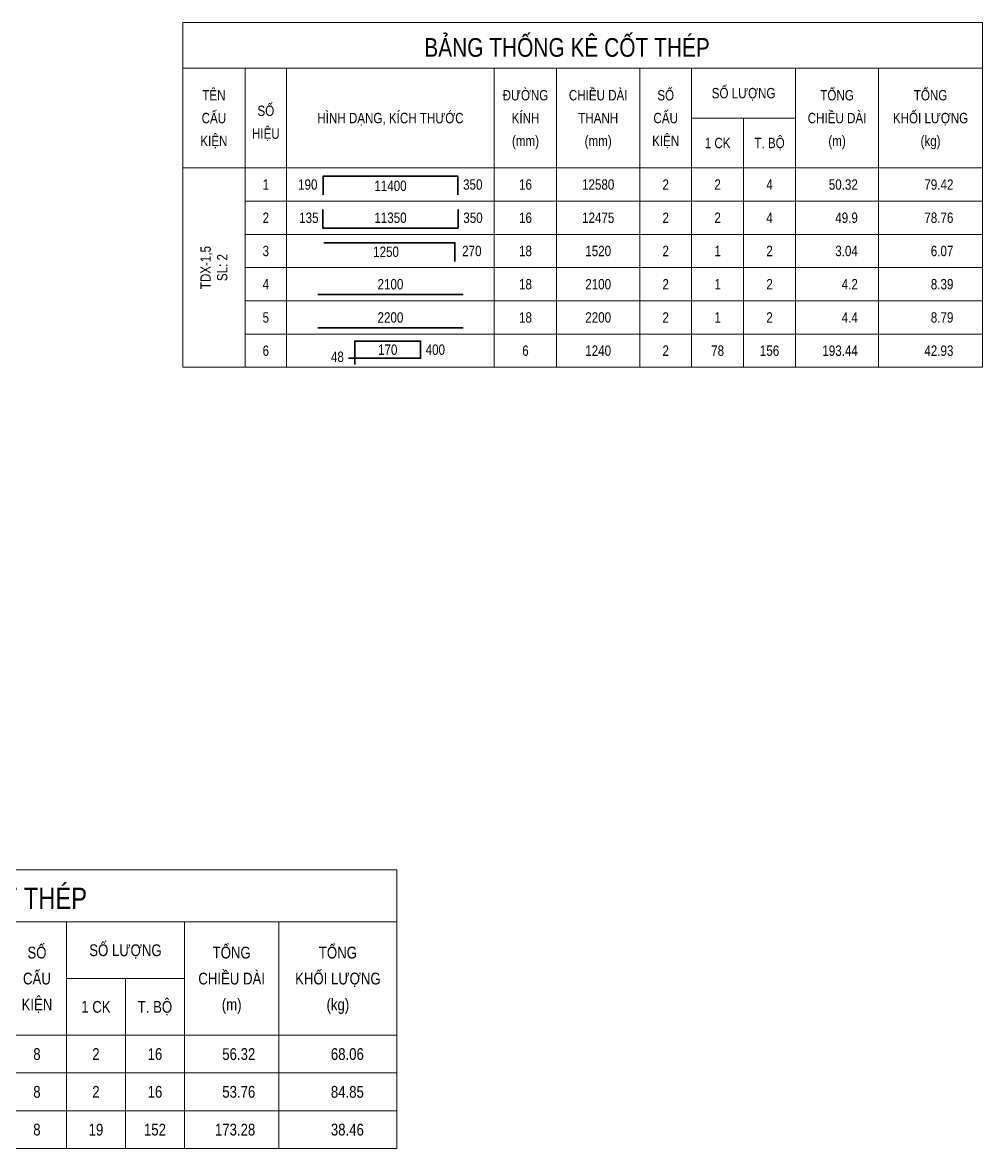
# Model space of a CAD drawing. Extents: x -165145 to 691808, y -202842 to 311040.
# Drawn here: x 383532 to 393699, y -89859 to -77932 of the extents above; entities that cross this region are included whole.
import ezdxf
from ezdxf.enums import TextEntityAlignment as Align

# ---------------------------------------------------------------- set-up
doc = ezdxf.new("R2010")
doc.units = 0
doc.header["$LTSCALE"] = 10
doc.header["$MEASUREMENT"] = 0
doc.layers.get('0').update_dxf_attribs({"linetype": 'CONTINUOUS'})
for name, color, linetype, lineweight in [('DCE_BaoBeTong', 4, 'CONTINUOUS', 18), ('Dce_text', 7, 'CONTINUOUS', 13), ('DCE_ThepChu', 1, 'CONTINUOUS', 35), ('GE_KC_NETTHAY', 2, 'CONTINUOUS', 20)]:
    doc.layers.add(name, color=color, linetype=linetype, lineweight=lineweight)
doc.styles.add('Dce_Text', font='arial.ttf', dxfattribs={"width": 0.8})

# ---------------------------------------------------------------- blocks, each defined once
blk = doc.blocks.new('TKTitle')
at = {"layer": 'DCE_BaoBeTong'}
for p, q in [((15, -11), (15, -35)), ((25, -11), (25, -35)), ((75, -11), (75, -35)), ((90, -11), (90, -35)), ((110, -11), (110, -35)), ((122.5, -11), (122.5, -35)), ((147.5, -11), (147.5, -35)), ((167.5, -11), (167.5, -35)), ((122.5, -23), (147.5, -23)), ((135, -23), (135, -35))]:
    blk.add_line(p, q, dxfattribs=at)
for points in [[(0, 0), (0, -11), (0, -35), (15, -35), (25, -35), (75, -35), (90, -35), (122.5, -35), (135, -35), (147.5, -35), (167.5, -35), (192.5, -35), (192.5, -11), (192.5, 0), (0, 0)], [(0, -11), (15, -11), (25, -11), (75, -11), (90, -11), (122.5, -11), (147.5, -11), (167.5, -11), (192.5, -11)]]:
    blk.add_lwpolyline(points, dxfattribs=at)
at = {"style": 'Dce_Text', "width": 0.8}
for s, height, p in [('BẢNG THỐNG KÊ CỐT THÉP', 4.5, (92.5, -6)), ('TÊN', 2.5, (7.5, -17.5)), ('ĐƯỜNG', 2.5, (82.5, -17.5)), ('CHIỀU DÀI', 2.5, (100, -17.5)), ('SỐ', 2.5, (116.25, -17.5)), ('SỐ LƯỢNG', 2.5, (135, -17)), ('TỔNG', 2.5, (157.5, -17.5)), ('TỔNG', 2.5, (180, -17.5)), ('CẤU', 2.5, (7.5, -23)), ('SỐ', 2.5, (20, -21.25)), ('HÌNH DẠNG, KÍCH THƯỚC', 2.5, (50, -23)), ('KÍNH', 2.5, (82.5, -23)), ('CẤU', 2.5, (116.25, -23)), ('CHIỀU DÀI', 2.5, (157.5, -23)), ('KHỐI LƯỢNG', 2.5, (180, -23)), ('THANH', 2.5, (100, -23)), ('HIỆU', 2.5, (20, -26.75)), ('KIỆN', 2.5, (7.5, -28.5)), ('(mm)', 2.5, (82.5, -28.5)), ('(mm)', 2.5, (100, -28.5)), ('KIỆN', 2.5, (116.25, -28.5)), ('1 CK', 2.5, (128.75, -29)), ('T. BỘ', 2.5, (141.25, -29)), ('(m)', 2.5, (157.5, -28.5)), ('(kg)', 2.5, (180, -28.5))]:
    blk.add_text(s, height=height, dxfattribs=at).set_placement(p, align=Align.MIDDLE_CENTER)
blk = doc.blocks.new('TK4')
at = {"layer": 'DCE_BaoBeTong'}
for p, q in [((0, -8), (0, 0)), ((25, -8), (25, 0)), ((75, -8), (75, 0)), ((90, -8), (90, 0)), ((110, -8), (110, 0)), ((122.5, -8), (122.5, 0)), ((135, -8), (135, 0)), ((147.5, -8), (147.5, 0)), ((167.5, -8), (167.5, 0))]:
    blk.add_line(p, q, dxfattribs=at)
for points in [[(15, -8), (25, -8), (75, -8), (90, -8), (122.5, -8), (135, -8), (147.5, -8), (167.5, -8), (192.5, -8), (192.5, 0)], [(15, 0), (15, -8)]]:
    blk.add_lwpolyline(points, dxfattribs=at)
at = {"layer": 'DCE_ThepChu'}
blk.add_lwpolyline([(33.78, -6.5), (33.78, -2), (66.22, -2), (66.22, -6.5)], dxfattribs=at)
at = {"layer": 'Dce_text', "color": 2, "style": 'Dce_Text', "width": 0.8, "flags": 4}
for tag, p in [('SH', (20, -4)), ('L2', (50, -4.32)), ('DK', (82.5, -4)), ('sumL', (100, -4)), ('SKC', (116.25, -4)), ('SL', (128.75, -4))]:
    blk.add_attdef(tag, text='', height=2.5, dxfattribs=at).set_placement(p, align=Align.MIDDLE_CENTER)
for tag, p in [('L1', (32.43, -4)), ('Lall', (162.5, -4)), ('KL', (185.5, -4))]:
    blk.add_attdef(tag, text='', height=2.5, dxfattribs=at).set_placement(p, align=Align.MIDDLE_RIGHT)
blk.add_attdef('L3', text='', height=2.5, dxfattribs=at).set_placement((67.48, -4), align=Align.MIDDLE_LEFT)
at = {"layer": 'Dce_text', "color": 2, "style": 'Dce_Text', "width": 0.8}
blk.add_attdef('TSL', text='', height=2.5, dxfattribs=at).set_placement((141.25, -4), align=Align.MIDDLE_CENTER)
blk = doc.blocks.new('TK7')
at = {"layer": 'DCE_BaoBeTong'}
for p, q in [((0, -8), (0, 0)), ((25, -8), (25, 0)), ((75, -8), (75, 0)), ((90, -8), (90, 0)), ((110, -8), (110, 0)), ((122.5, -8), (122.5, 0)), ((135, -8), (135, 0)), ((147.5, -8), (147.5, 0)), ((167.5, -8), (167.5, 0))]:
    blk.add_line(p, q, dxfattribs=at)
for points in [[(15, -8), (25, -8), (75, -8), (90, -8), (122.5, -8), (135, -8), (147.5, -8), (167.5, -8), (192.5, -8), (192.5, 0)], [(15, 0), (15, -8)]]:
    blk.add_lwpolyline(points, dxfattribs=at)
at = {"layer": 'DCE_ThepChu'}
blk.add_lwpolyline([(33.72, -2), (33.72, -6.5), (66.28, -6.5), (66.28, -2)], dxfattribs=at)
at = {"layer": 'Dce_text', "color": 2, "style": 'Dce_Text', "width": 0.8, "flags": 4}
for tag, p in [('SH', (20, -4)), ('L2', (50, -4)), ('DK', (82.5, -4)), ('sumL', (100, -4)), ('SKC', (116.25, -4)), ('SL', (128.75, -4))]:
    blk.add_attdef(tag, text='', height=2.5, dxfattribs=at).set_placement(p, align=Align.MIDDLE_CENTER)
for tag, p in [('L1', (32.68, -4)), ('Lall', (162.5, -4)), ('KL', (185.5, -4))]:
    blk.add_attdef(tag, text='', height=2.5, dxfattribs=at).set_placement(p, align=Align.MIDDLE_RIGHT)
blk.add_attdef('L3', text='', height=2.5, dxfattribs=at).set_placement((67.53, -4), align=Align.MIDDLE_LEFT)
at = {"layer": 'Dce_text', "color": 2, "style": 'Dce_Text', "width": 0.8}
blk.add_attdef('TSL', text='', height=2.5, dxfattribs=at).set_placement((141.25, -4), align=Align.MIDDLE_CENTER)
blk = doc.blocks.new('TK9')
at = {"layer": 'DCE_BaoBeTong'}
for p, q in [((0, -8), (0, 0)), ((25, -8), (25, 0)), ((75, -8), (75, 0)), ((90, -8), (90, 0)), ((110, -8), (110, 0)), ((122.5, -8), (122.5, 0)), ((135, -8), (135, 0)), ((147.5, -8), (147.5, 0)), ((167.5, -8), (167.5, 0))]:
    blk.add_line(p, q, dxfattribs=at)
for points in [[(15, -8), (25, -8), (75, -8), (90, -8), (122.5, -8), (135, -8), (147.5, -8), (167.5, -8), (192.5, -8), (192.5, 0)], [(15, 0), (15, -8)]]:
    blk.add_lwpolyline(points, dxfattribs=at)
at = {"layer": 'DCE_ThepChu'}
blk.add_lwpolyline([(41.42, -7.37), (41.42, -1.7), (57.26, -1.7), (57.26, -5.81), (39.86, -5.81)], dxfattribs=at)
at = {"layer": 'Dce_text', "color": 2, "style": 'Dce_Text', "width": 0.8, "flags": 4}
for tag, p in [('SH', (20, -4)), ('DK', (82.5, -4)), ('sumL', (100, -4)), ('SKC', (116.25, -4)), ('SL', (128.75, -4))]:
    blk.add_attdef(tag, text='', height=2.5, dxfattribs=at).set_placement(p, align=Align.MIDDLE_CENTER)
at = {"layer": 'Dce_text', "color": 2, "style": 'Dce_Text', "width": 0.8}
blk.add_attdef('M', text='', height=2.5, dxfattribs=at).set_placement((38.78, -5.47), align=Align.MIDDLE_RIGHT)
for tag, p in [('L1', (49.34, -3.76)), ('TSL', (141.25, -4))]:
    blk.add_attdef(tag, text='', height=2.5, dxfattribs=at).set_placement(p, align=Align.MIDDLE_CENTER)
blk.add_attdef('L2', text='', height=2.5, dxfattribs=at).set_placement((58.47, -3.76), align=Align.MIDDLE_LEFT)
at = {"layer": 'Dce_text', "color": 2, "style": 'Dce_Text', "width": 0.8, "flags": 4}
for tag, p in [('Lall', (162.5, -4)), ('KL', (185.5, -4))]:
    blk.add_attdef(tag, text='', height=2.5, dxfattribs=at).set_placement(p, align=Align.MIDDLE_RIGHT)
blk = doc.blocks.new('TK3')
at = {"layer": 'DCE_BaoBeTong'}
for p, q in [((0, -8), (0, 0)), ((25, -8), (25, 0)), ((75, -8), (75, 0)), ((90, -8), (90, 0)), ((110, -8), (110, 0)), ((122.5, -8), (122.5, 0)), ((135, -8), (135, 0)), ((147.5, -8), (147.5, 0)), ((167.5, -8), (167.5, 0))]:
    blk.add_line(p, q, dxfattribs=at)
for points in [[(15, -8), (25, -8), (75, -8), (90, -8), (122.5, -8), (135, -8), (147.5, -8), (167.5, -8), (192.5, -8), (192.5, 0)], [(15, 0), (15, -8)]]:
    blk.add_lwpolyline(points, dxfattribs=at)
at = {"layer": 'DCE_ThepChu'}
blk.add_lwpolyline([(65.52, -6.5), (65.52, -2), (33.99, -2)], dxfattribs=at)
at = {"layer": 'DCE_BaoBeTong', "color": 2, "style": 'Dce_Text', "width": 0.8}
blk.add_attdef('TSL', text='', height=2.5, dxfattribs=at).set_placement((141.25, -4), align=Align.MIDDLE_CENTER)
at = {"layer": 'Dce_text', "color": 2, "style": 'Dce_Text', "width": 0.8, "flags": 4}
for tag, p in [('Lall', (162.5, -4)), ('KL', (185.5, -4))]:
    blk.add_attdef(tag, text='', height=2.5, dxfattribs=at).set_placement(p, align=Align.MIDDLE_RIGHT)
for tag, p in [('SH', (20, -4)), ('L1', (48.94, -4.19)), ('DK', (82.5, -4)), ('sumL', (100, -4)), ('SKC', (116.25, -4)), ('SL', (128.75, -4))]:
    blk.add_attdef(tag, text='', height=2.5, dxfattribs=at).set_placement(p, align=Align.MIDDLE_CENTER)
blk.add_attdef('L2', text='', height=2.5, dxfattribs=at).set_placement((67.26, -4), align=Align.MIDDLE_LEFT)
blk = doc.blocks.new('TK1')
at = {"layer": 'DCE_BaoBeTong'}
for p, q in [((0, -8), (0, 0)), ((25, -8), (25, 0)), ((75, -8), (75, 0)), ((90, -8), (90, 0)), ((110, -8), (110, 0)), ((122.5, -8), (122.5, 0)), ((135, -8), (135, 0)), ((147.5, -8), (147.5, 0)), ((167.5, -8), (167.5, 0))]:
    blk.add_line(p, q, dxfattribs=at)
for points in [[(15, -8), (25, -8), (75, -8), (90, -8), (122.5, -8), (135, -8), (147.5, -8), (167.5, -8), (192.5, -8), (192.5, 0)], [(15, 0), (15, -8)]]:
    blk.add_lwpolyline(points, dxfattribs=at)
at = {"layer": 'DCE_ThepChu'}
blk.add_lwpolyline([(32.5, -6.5), (67.5, -6.5)], dxfattribs=at)
at = {"layer": 'Dce_text', "color": 2, "style": 'Dce_Text', "width": 0.8, "flags": 4}
for tag, p in [('Lall', (162.5, -4)), ('KL', (185.5, -4))]:
    blk.add_attdef(tag, text='', height=2.5, dxfattribs=at).set_placement(p, align=Align.MIDDLE_RIGHT)
for tag, p in [('SH', (20, -4)), ('L', (50, -4)), ('DK', (82.5, -4)), ('sumL', (100, -4)), ('SKC', (116.25, -4)), ('SL', (128.75, -4))]:
    blk.add_attdef(tag, text='', height=2.5, dxfattribs=at).set_placement(p, align=Align.MIDDLE_CENTER)
at = {"layer": 'Dce_text', "color": 2, "style": 'Dce_Text', "width": 0.8}
blk.add_attdef('TSL', text='', height=2.5, dxfattribs=at).set_placement((141.25, -4), align=Align.MIDDLE_CENTER)
blk = doc.blocks.new('TenCauKien')
at = {"layer": 'Dce_text', "style": 'Dce_Text', "width": 0.8}
for tag, p in [('TENCAUKIEN', (-2, 0)), ('SOCAUKIEN', (2, 0))]:
    blk.add_attdef(tag, text='', height=2.5, rotation=90, dxfattribs=at).set_placement(p, align=Align.MIDDLE_CENTER)

msp = doc.modelspace()

# ---------------------------------------------------------------- linework, layer by layer
at = {"layer": 'DCE_BaoBeTong'}
msp.add_line((385228.88685, -81583.61947), (385888.88685, -81583.61947), dxfattribs=at)
msp.add_lwpolyline([(385228.88685, -81583.61947), (385888.88685, -81583.61947)], dxfattribs=at)

# ---------------------------------------------------------------- block references
at = {"layer": 'GE_KC_NETTHAY'}
for p, xscale, yscale, zscale in [((385228.88685, -77931.61947), 44, 44, 44), ((377872.13036, -86908.6656), 50, 50, 50)]:
    msp.add_blockref('TKTitle', p, dxfattribs=dict(at, xscale=xscale, yscale=yscale, zscale=zscale))
ref = msp.add_blockref('TK4', (385228.88685, -79471.61947), dxfattribs=dict(at, xscale=44, yscale=44, zscale=44))
ref.add_attrib('SH', '1', dxfattribs={"layer": 'Dce_text', "color": 2, "height": 110, "style": 'Dce_Text', "width": 0.8}).set_placement((386108.88685, -79647.61947), align=Align.MIDDLE_CENTER)
ref.add_attrib('L2', '11400', dxfattribs={"layer": 'Dce_text', "color": 2, "height": 110, "style": 'Dce_Text', "width": 0.8}).set_placement((387428.88685, -79661.66585), align=Align.MIDDLE_CENTER)
ref.add_attrib('L1', '190', dxfattribs={"layer": 'Dce_text', "color": 2, "height": 110, "style": 'Dce_Text', "width": 0.8}).set_placement((386655.60031, -79647.61947), align=Align.MIDDLE_RIGHT)
ref.add_attrib('L3', '350', dxfattribs={"layer": 'Dce_text', "color": 2, "height": 110, "style": 'Dce_Text', "width": 0.8}).set_placement((388198.21714, -79647.61947), align=Align.MIDDLE_LEFT)
ref.add_attrib('DK', '16', dxfattribs={"layer": 'Dce_text', "color": 2, "height": 110, "style": 'Dce_Text', "width": 0.8}).set_placement((388858.88685, -79647.61947), align=Align.MIDDLE_CENTER)
ref.add_attrib('sumL', '12580', dxfattribs={"layer": 'Dce_text', "color": 2, "height": 110, "style": 'Dce_Text', "width": 0.8}).set_placement((389628.88685, -79647.61947), align=Align.MIDDLE_CENTER)
ref.add_attrib('SL', '2', dxfattribs={"layer": 'Dce_text', "color": 2, "height": 110, "style": 'Dce_Text', "width": 0.8}).set_placement((390893.88685, -79647.61947), align=Align.MIDDLE_CENTER)
ref.add_attrib('SKC', '2', dxfattribs={"layer": 'Dce_text', "color": 2, "height": 110, "style": 'Dce_Text', "width": 0.8}).set_placement((390343.88685, -79647.61947), align=Align.MIDDLE_CENTER)
ref.add_attrib('Lall', '50.32', dxfattribs={"layer": 'Dce_text', "color": 2, "height": 110, "style": 'Dce_Text', "width": 0.8}).set_placement((392378.88685, -79647.61947), align=Align.MIDDLE_RIGHT)
ref.add_attrib('KL', '79.42', dxfattribs={"layer": 'Dce_text', "color": 2, "height": 110, "style": 'Dce_Text', "width": 0.8}).set_placement((393390.88685, -79647.61947), align=Align.MIDDLE_RIGHT)
ref.add_attrib('TSL', '4', dxfattribs={"layer": 'Dce_text', "color": 2, "height": 110, "style": 'Dce_Text', "width": 0.8}).set_placement((391443.88685, -79647.61947), align=Align.MIDDLE_CENTER)
ref = msp.add_blockref('TK7', (385228.88685, -79823.61947), dxfattribs=dict(at, xscale=44, yscale=44, zscale=44))
ref.add_attrib('SH', '2', dxfattribs={"layer": 'Dce_text', "color": 2, "height": 110, "style": 'Dce_Text', "width": 0.8}).set_placement((386108.88685, -79999.61947), align=Align.MIDDLE_CENTER)
ref.add_attrib('L2', '11350', dxfattribs={"layer": 'Dce_text', "color": 2, "height": 110, "style": 'Dce_Text', "width": 0.8}).set_placement((387428.88685, -79999.61947), align=Align.MIDDLE_CENTER)
ref.add_attrib('L1', '135', dxfattribs={"layer": 'Dce_text', "color": 2, "height": 110, "style": 'Dce_Text', "width": 0.8}).set_placement((386666.99377, -79999.61947), align=Align.MIDDLE_RIGHT)
ref.add_attrib('L3', '350', dxfattribs={"layer": 'Dce_text', "color": 2, "height": 110, "style": 'Dce_Text', "width": 0.8}).set_placement((388200.3569, -79999.61947), align=Align.MIDDLE_LEFT)
ref.add_attrib('DK', '16', dxfattribs={"layer": 'Dce_text', "color": 2, "height": 110, "style": 'Dce_Text', "width": 0.8}).set_placement((388858.88685, -79999.61947), align=Align.MIDDLE_CENTER)
ref.add_attrib('sumL', '12475', dxfattribs={"layer": 'Dce_text', "color": 2, "height": 110, "style": 'Dce_Text', "width": 0.8}).set_placement((389628.88685, -79999.61947), align=Align.MIDDLE_CENTER)
ref.add_attrib('SL', '2', dxfattribs={"layer": 'Dce_text', "color": 2, "height": 110, "style": 'Dce_Text', "width": 0.8}).set_placement((390893.88685, -79999.61947), align=Align.MIDDLE_CENTER)
ref.add_attrib('SKC', '2', dxfattribs={"layer": 'Dce_text', "color": 2, "height": 110, "style": 'Dce_Text', "width": 0.8}).set_placement((390343.88685, -79999.61947), align=Align.MIDDLE_CENTER)
ref.add_attrib('Lall', '49.9', dxfattribs={"layer": 'Dce_text', "color": 2, "height": 110, "style": 'Dce_Text', "width": 0.8}).set_placement((392378.88685, -79999.61947), align=Align.MIDDLE_RIGHT)
ref.add_attrib('KL', '78.76', dxfattribs={"layer": 'Dce_text', "color": 2, "height": 110, "style": 'Dce_Text', "width": 0.8}).set_placement((393390.88685, -79999.61947), align=Align.MIDDLE_RIGHT)
ref.add_attrib('TSL', '4', dxfattribs={"layer": 'Dce_text', "color": 2, "height": 110, "style": 'Dce_Text', "width": 0.8}).set_placement((391443.88685, -79999.61947), align=Align.MIDDLE_CENTER)
ref = msp.add_blockref('TK3', (385228.88685, -80175.61947), dxfattribs=dict(at, xscale=44, yscale=44, zscale=44))
ref.add_attrib('SH', '3', dxfattribs={"layer": 'Dce_text', "color": 2, "height": 110, "style": 'Dce_Text', "width": 0.8}).set_placement((386108.88685, -80351.61947), align=Align.MIDDLE_CENTER)
ref.add_attrib('L1', '1250', dxfattribs={"layer": 'Dce_text', "color": 2, "height": 110, "style": 'Dce_Text', "width": 0.8}).set_placement((387382.12787, -80360.07243), align=Align.MIDDLE_CENTER)
ref.add_attrib('L2', '270', dxfattribs={"layer": 'Dce_text', "color": 2, "height": 110, "style": 'Dce_Text', "width": 0.8}).set_placement((388188.22579, -80351.61947), align=Align.MIDDLE_LEFT)
ref.add_attrib('DK', '18', dxfattribs={"layer": 'Dce_text', "color": 2, "height": 110, "style": 'Dce_Text', "width": 0.8}).set_placement((388858.88685, -80351.61947), align=Align.MIDDLE_CENTER)
ref.add_attrib('sumL', '1520', dxfattribs={"layer": 'Dce_text', "color": 2, "height": 110, "style": 'Dce_Text', "width": 0.8}).set_placement((389628.88685, -80351.61947), align=Align.MIDDLE_CENTER)
ref.add_attrib('SL', '1', dxfattribs={"layer": 'Dce_text', "color": 2, "height": 110, "style": 'Dce_Text', "width": 0.8}).set_placement((390893.88685, -80351.61947), align=Align.MIDDLE_CENTER)
ref.add_attrib('SKC', '2', dxfattribs={"layer": 'Dce_text', "color": 2, "height": 110, "style": 'Dce_Text', "width": 0.8}).set_placement((390343.88685, -80351.61947), align=Align.MIDDLE_CENTER)
ref.add_attrib('Lall', '3.04', dxfattribs={"layer": 'Dce_text', "color": 2, "height": 110, "style": 'Dce_Text', "width": 0.8}).set_placement((392378.88685, -80351.61947), align=Align.MIDDLE_RIGHT)
ref.add_attrib('KL', '6.07', dxfattribs={"layer": 'Dce_text', "color": 2, "height": 110, "style": 'Dce_Text', "width": 0.8}).set_placement((393390.88685, -80351.61947), align=Align.MIDDLE_RIGHT)
ref.add_attrib('TSL', '2', dxfattribs={"layer": 'DCE_BaoBeTong', "color": 2, "height": 110, "style": 'Dce_Text', "width": 0.8}).set_placement((391443.88685, -80351.61947), align=Align.MIDDLE_CENTER)
at = {"layer": 'GE_KC_NETTHAY', "xscale": 44, "yscale": 44, "zscale": 44}
msp.add_blockref('TenCauKien', (385558.88685, -80527.61947), dxfattribs=at).add_auto_attribs({'SOCAUKIEN': 'SL: 2', 'TENCAUKIEN': 'TDX-1,5'})
at = {"layer": 'GE_KC_NETTHAY'}
ref = msp.add_blockref('TK1', (385228.88685, -80527.61947), dxfattribs=dict(at, xscale=44, yscale=44, zscale=44))
ref.add_attrib('KL', '8.39', dxfattribs={"layer": 'Dce_text', "color": 2, "height": 110, "style": 'Dce_Text', "width": 0.8}).set_placement((393390.88685, -80703.61947), align=Align.MIDDLE_RIGHT)
ref.add_attrib('Lall', '4.2', dxfattribs={"layer": 'Dce_text', "color": 2, "height": 110, "style": 'Dce_Text', "width": 0.8}).set_placement((392378.88685, -80703.61947), align=Align.MIDDLE_RIGHT)
ref.add_attrib('SKC', '2', dxfattribs={"layer": 'Dce_text', "color": 2, "height": 110, "style": 'Dce_Text', "width": 0.8}).set_placement((390343.88685, -80703.61947), align=Align.MIDDLE_CENTER)
ref.add_attrib('SL', '1', dxfattribs={"layer": 'Dce_text', "color": 2, "height": 110, "style": 'Dce_Text', "width": 0.8}).set_placement((390893.88685, -80703.61947), align=Align.MIDDLE_CENTER)
ref.add_attrib('sumL', '2100', dxfattribs={"layer": 'Dce_text', "color": 2, "height": 110, "style": 'Dce_Text', "width": 0.8}).set_placement((389628.88685, -80703.61947), align=Align.MIDDLE_CENTER)
ref.add_attrib('DK', '18', dxfattribs={"layer": 'Dce_text', "color": 2, "height": 110, "style": 'Dce_Text', "width": 0.8}).set_placement((388858.88685, -80703.61947), align=Align.MIDDLE_CENTER)
ref.add_attrib('L', '2100', dxfattribs={"layer": 'Dce_text', "color": 2, "height": 110, "style": 'Dce_Text', "width": 0.8}).set_placement((387428.88685, -80703.61947), align=Align.MIDDLE_CENTER)
ref.add_attrib('SH', '4', dxfattribs={"layer": 'Dce_text', "color": 2, "height": 110, "style": 'Dce_Text', "width": 0.8}).set_placement((386108.88685, -80703.61947), align=Align.MIDDLE_CENTER)
ref.add_attrib('TSL', '2', dxfattribs={"layer": 'Dce_text', "color": 2, "height": 110, "style": 'Dce_Text', "width": 0.8}).set_placement((391443.88685, -80703.61947), align=Align.MIDDLE_CENTER)
ref = msp.add_blockref('TK1', (385228.88685, -80879.61947), dxfattribs=dict(at, xscale=44, yscale=44, zscale=44))
ref.add_attrib('KL', '8.79', dxfattribs={"layer": 'Dce_text', "color": 2, "height": 110, "style": 'Dce_Text', "width": 0.8}).set_placement((393390.88685, -81055.61947), align=Align.MIDDLE_RIGHT)
ref.add_attrib('Lall', '4.4', dxfattribs={"layer": 'Dce_text', "color": 2, "height": 110, "style": 'Dce_Text', "width": 0.8}).set_placement((392378.88685, -81055.61947), align=Align.MIDDLE_RIGHT)
ref.add_attrib('SKC', '2', dxfattribs={"layer": 'Dce_text', "color": 2, "height": 110, "style": 'Dce_Text', "width": 0.8}).set_placement((390343.88685, -81055.61947), align=Align.MIDDLE_CENTER)
ref.add_attrib('SL', '1', dxfattribs={"layer": 'Dce_text', "color": 2, "height": 110, "style": 'Dce_Text', "width": 0.8}).set_placement((390893.88685, -81055.61947), align=Align.MIDDLE_CENTER)
ref.add_attrib('sumL', '2200', dxfattribs={"layer": 'Dce_text', "color": 2, "height": 110, "style": 'Dce_Text', "width": 0.8}).set_placement((389628.88685, -81055.61947), align=Align.MIDDLE_CENTER)
ref.add_attrib('DK', '18', dxfattribs={"layer": 'Dce_text', "color": 2, "height": 110, "style": 'Dce_Text', "width": 0.8}).set_placement((388858.88685, -81055.61947), align=Align.MIDDLE_CENTER)
ref.add_attrib('L', '2200', dxfattribs={"layer": 'Dce_text', "color": 2, "height": 110, "style": 'Dce_Text', "width": 0.8}).set_placement((387428.88685, -81055.61947), align=Align.MIDDLE_CENTER)
ref.add_attrib('SH', '5', dxfattribs={"layer": 'Dce_text', "color": 2, "height": 110, "style": 'Dce_Text', "width": 0.8}).set_placement((386108.88685, -81055.61947), align=Align.MIDDLE_CENTER)
ref.add_attrib('TSL', '2', dxfattribs={"layer": 'Dce_text', "color": 2, "height": 110, "style": 'Dce_Text', "width": 0.8}).set_placement((391443.88685, -81055.61947), align=Align.MIDDLE_CENTER)
ref = msp.add_blockref('TK9', (385228.88685, -81231.61947), dxfattribs=dict(at, xscale=44, yscale=44, zscale=44))
ref.add_attrib('L2', '400', dxfattribs={"layer": 'Dce_text', "color": 2, "height": 110, "style": 'Dce_Text', "width": 0.8}).set_placement((387801.5919, -81396.89924), align=Align.MIDDLE_LEFT)
ref.add_attrib('L1', '170', dxfattribs={"layer": 'Dce_text', "color": 2, "height": 110, "style": 'Dce_Text', "width": 0.8}).set_placement((387399.90151, -81396.89924), align=Align.MIDDLE_CENTER)
ref.add_attrib('M', '48', dxfattribs={"layer": 'Dce_text', "color": 2, "height": 110, "style": 'Dce_Text', "width": 0.8}).set_placement((386935.15317, -81472.19323), align=Align.MIDDLE_RIGHT)
ref.add_attrib('SH', '6', dxfattribs={"layer": 'Dce_text', "color": 2, "height": 110, "style": 'Dce_Text', "width": 0.8}).set_placement((386108.88685, -81407.61947), align=Align.MIDDLE_CENTER)
ref.add_attrib('DK', '6', dxfattribs={"layer": 'Dce_text', "color": 2, "height": 110, "style": 'Dce_Text', "width": 0.8}).set_placement((388858.88685, -81407.61947), align=Align.MIDDLE_CENTER)
ref.add_attrib('sumL', '1240', dxfattribs={"layer": 'Dce_text', "color": 2, "height": 110, "style": 'Dce_Text', "width": 0.8}).set_placement((389628.88685, -81407.61947), align=Align.MIDDLE_CENTER)
ref.add_attrib('SL', '78', dxfattribs={"layer": 'Dce_text', "color": 2, "height": 110, "style": 'Dce_Text', "width": 0.8}).set_placement((390893.88685, -81407.61947), align=Align.MIDDLE_CENTER)
ref.add_attrib('SKC', '2', dxfattribs={"layer": 'Dce_text', "color": 2, "height": 110, "style": 'Dce_Text', "width": 0.8}).set_placement((390343.88685, -81407.61947), align=Align.MIDDLE_CENTER)
ref.add_attrib('Lall', '193.44', dxfattribs={"layer": 'Dce_text', "color": 2, "height": 110, "style": 'Dce_Text', "width": 0.8}).set_placement((392378.88685, -81407.61947), align=Align.MIDDLE_RIGHT)
ref.add_attrib('KL', '42.93', dxfattribs={"layer": 'Dce_text', "color": 2, "height": 110, "style": 'Dce_Text', "width": 0.8}).set_placement((393390.88685, -81407.61947), align=Align.MIDDLE_RIGHT)
ref.add_attrib('TSL', '156', dxfattribs={"layer": 'Dce_text', "color": 2, "height": 110, "style": 'Dce_Text', "width": 0.8}).set_placement((391443.88685, -81407.61947), align=Align.MIDDLE_CENTER)
ref = msp.add_blockref('TK4', (377872.13036, -88658.6656), dxfattribs=dict(at, xscale=50, yscale=50, zscale=50))
ref.add_attrib('SH', '1', dxfattribs={"layer": 'Dce_text', "color": 2, "height": 125, "style": 'Dce_Text', "width": 0.8}).set_placement((378872.13036, -88858.6656), align=Align.MIDDLE_CENTER)
ref.add_attrib('L2', '3100', dxfattribs={"layer": 'Dce_text', "color": 2, "height": 125, "style": 'Dce_Text', "width": 0.8}).set_placement((380372.13036, -88874.62739), align=Align.MIDDLE_CENTER)
ref.add_attrib('L1', '210', dxfattribs={"layer": 'Dce_text', "color": 2, "height": 125, "style": 'Dce_Text', "width": 0.8}).set_placement((379493.39566, -88858.6656), align=Align.MIDDLE_RIGHT)
ref.add_attrib('L3', '210', dxfattribs={"layer": 'Dce_text', "color": 2, "height": 125, "style": 'Dce_Text', "width": 0.8}).set_placement((381246.36933, -88858.6656), align=Align.MIDDLE_LEFT)
ref.add_attrib('DK', '14', dxfattribs={"layer": 'Dce_text', "color": 2, "height": 125, "style": 'Dce_Text', "width": 0.8}).set_placement((381997.13036, -88858.6656), align=Align.MIDDLE_CENTER)
ref.add_attrib('sumL', '3520', dxfattribs={"layer": 'Dce_text', "color": 2, "height": 125, "style": 'Dce_Text', "width": 0.8}).set_placement((382872.13036, -88858.6656), align=Align.MIDDLE_CENTER)
ref.add_attrib('SL', '2', dxfattribs={"layer": 'Dce_text', "color": 2, "height": 125, "style": 'Dce_Text', "width": 0.8}).set_placement((384309.63036, -88858.6656), align=Align.MIDDLE_CENTER)
ref.add_attrib('SKC', '8', dxfattribs={"layer": 'Dce_text', "color": 2, "height": 125, "style": 'Dce_Text', "width": 0.8}).set_placement((383684.63036, -88858.6656), align=Align.MIDDLE_CENTER)
ref.add_attrib('Lall', '56.32', dxfattribs={"layer": 'Dce_text', "color": 2, "height": 125, "style": 'Dce_Text', "width": 0.8}).set_placement((385997.13036, -88858.6656), align=Align.MIDDLE_RIGHT)
ref.add_attrib('KL', '68.06', dxfattribs={"layer": 'Dce_text', "color": 2, "height": 125, "style": 'Dce_Text', "width": 0.8}).set_placement((387147.13036, -88858.6656), align=Align.MIDDLE_RIGHT)
ref.add_attrib('TSL', '16', dxfattribs={"layer": 'Dce_text', "color": 2, "height": 125, "style": 'Dce_Text', "width": 0.8}).set_placement((384934.63036, -88858.6656), align=Align.MIDDLE_CENTER)
ref = msp.add_blockref('TK7', (377872.13036, -89058.6656), dxfattribs=dict(at, xscale=50, yscale=50, zscale=50))
ref.add_attrib('SH', '2', dxfattribs={"layer": 'Dce_text', "color": 2, "height": 125, "style": 'Dce_Text', "width": 0.8}).set_placement((378872.13036, -89258.6656), align=Align.MIDDLE_CENTER)
ref.add_attrib('L2', '3100', dxfattribs={"layer": 'Dce_text', "color": 2, "height": 125, "style": 'Dce_Text', "width": 0.8}).set_placement((380372.13036, -89258.6656), align=Align.MIDDLE_CENTER)
ref.add_attrib('L1', '130', dxfattribs={"layer": 'Dce_text', "color": 2, "height": 125, "style": 'Dce_Text', "width": 0.8}).set_placement((379506.34277, -89258.6656), align=Align.MIDDLE_RIGHT)
ref.add_attrib('L3', '130', dxfattribs={"layer": 'Dce_text', "color": 2, "height": 125, "style": 'Dce_Text', "width": 0.8}).set_placement((381248.80087, -89258.6656), align=Align.MIDDLE_LEFT)
ref.add_attrib('DK', '16', dxfattribs={"layer": 'Dce_text', "color": 2, "height": 125, "style": 'Dce_Text', "width": 0.8}).set_placement((381997.13036, -89258.6656), align=Align.MIDDLE_CENTER)
ref.add_attrib('sumL', '3360', dxfattribs={"layer": 'Dce_text', "color": 2, "height": 125, "style": 'Dce_Text', "width": 0.8}).set_placement((382872.13036, -89258.6656), align=Align.MIDDLE_CENTER)
ref.add_attrib('SL', '2', dxfattribs={"layer": 'Dce_text', "color": 2, "height": 125, "style": 'Dce_Text', "width": 0.8}).set_placement((384309.63036, -89258.6656), align=Align.MIDDLE_CENTER)
ref.add_attrib('SKC', '8', dxfattribs={"layer": 'Dce_text', "color": 2, "height": 125, "style": 'Dce_Text', "width": 0.8}).set_placement((383684.63036, -89258.6656), align=Align.MIDDLE_CENTER)
ref.add_attrib('Lall', '53.76', dxfattribs={"layer": 'Dce_text', "color": 2, "height": 125, "style": 'Dce_Text', "width": 0.8}).set_placement((385997.13036, -89258.6656), align=Align.MIDDLE_RIGHT)
ref.add_attrib('KL', '84.85', dxfattribs={"layer": 'Dce_text', "color": 2, "height": 125, "style": 'Dce_Text', "width": 0.8}).set_placement((387147.13036, -89258.6656), align=Align.MIDDLE_RIGHT)
ref.add_attrib('TSL', '16', dxfattribs={"layer": 'Dce_text', "color": 2, "height": 125, "style": 'Dce_Text', "width": 0.8}).set_placement((384934.63036, -89258.6656), align=Align.MIDDLE_CENTER)
ref = msp.add_blockref('TK9', (377872.13036, -89458.6656), dxfattribs=dict(at, xscale=50, yscale=50, zscale=50))
ref.add_attrib('L2', '350', dxfattribs={"layer": 'Dce_text', "color": 2, "height": 125, "style": 'Dce_Text', "width": 0.8}).set_placement((380795.65883, -89646.48352), align=Align.MIDDLE_LEFT)
ref.add_attrib('L1', '170', dxfattribs={"layer": 'Dce_text', "color": 2, "height": 125, "style": 'Dce_Text', "width": 0.8}).set_placement((380339.19248, -89646.48352), align=Align.MIDDLE_CENTER)
ref.add_attrib('M', '48', dxfattribs={"layer": 'Dce_text', "color": 2, "height": 125, "style": 'Dce_Text', "width": 0.8}).set_placement((379811.06936, -89732.04487), align=Align.MIDDLE_RIGHT)
ref.add_attrib('SH', '3', dxfattribs={"layer": 'Dce_text', "color": 2, "height": 125, "style": 'Dce_Text', "width": 0.8}).set_placement((378872.13036, -89658.6656), align=Align.MIDDLE_CENTER)
ref.add_attrib('DK', '6', dxfattribs={"layer": 'Dce_text', "color": 2, "height": 125, "style": 'Dce_Text', "width": 0.8}).set_placement((381997.13036, -89658.6656), align=Align.MIDDLE_CENTER)
ref.add_attrib('sumL', '1140', dxfattribs={"layer": 'Dce_text', "color": 2, "height": 125, "style": 'Dce_Text', "width": 0.8}).set_placement((382872.13036, -89658.6656), align=Align.MIDDLE_CENTER)
ref.add_attrib('SL', '19', dxfattribs={"layer": 'Dce_text', "color": 2, "height": 125, "style": 'Dce_Text', "width": 0.8}).set_placement((384309.63036, -89658.6656), align=Align.MIDDLE_CENTER)
ref.add_attrib('SKC', '8', dxfattribs={"layer": 'Dce_text', "color": 2, "height": 125, "style": 'Dce_Text', "width": 0.8}).set_placement((383684.63036, -89658.6656), align=Align.MIDDLE_CENTER)
ref.add_attrib('Lall', '173.28', dxfattribs={"layer": 'Dce_text', "color": 2, "height": 125, "style": 'Dce_Text', "width": 0.8}).set_placement((385997.13036, -89658.6656), align=Align.MIDDLE_RIGHT)
ref.add_attrib('KL', '38.46', dxfattribs={"layer": 'Dce_text', "color": 2, "height": 125, "style": 'Dce_Text', "width": 0.8}).set_placement((387147.13036, -89658.6656), align=Align.MIDDLE_RIGHT)
ref.add_attrib('TSL', '152', dxfattribs={"layer": 'Dce_text', "color": 2, "height": 125, "style": 'Dce_Text', "width": 0.8}).set_placement((384934.63036, -89658.6656), align=Align.MIDDLE_CENTER)

doc.saveas('drawing.dxf')
